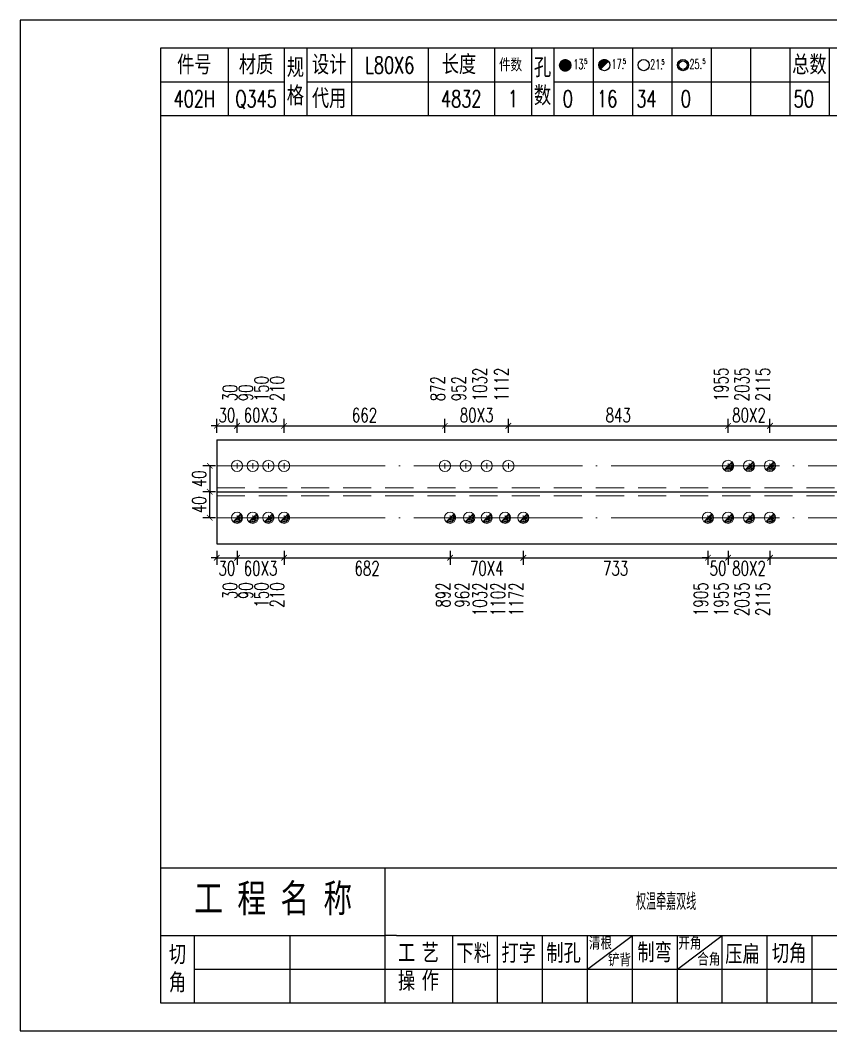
# Model space of a CAD drawing. Header units: millimetres. Extents: x -524 to 9570, y -2481 to 180.
# Drawn here: x 300 to 444.3, y -1800 to -1620 of the extents above; entities that cross this region are included whole.
import ezdxf
from ezdxf.enums import TextEntityAlignment as Align

# ---------------------------------------------------------------- set-up
doc = ezdxf.new("R2010")
doc.units = ezdxf.units.MM
doc.header["$LTSCALE"] = 20
doc.header["$PDMODE"] = 1
doc.linetypes.add('DASHDOT2X', pattern=[1.75, 1.5, -0.125, 0, -0.125])
doc.linetypes.add('HIDDEN', pattern=[0.375, 0.25, -0.125])
for name, color, linetype, lineweight in [('1', 7, 'Continuous', 25), ('11', 1, 'Continuous', 13), ('2', 1, 'HIDDEN', 13), ('5', 7, 'Continuous', 13), ('7', 3, 'DASHDOT2X', 13)]:
    doc.layers.add(name, color=color, linetype=linetype, lineweight=lineweight)
doc.styles.get("Standard").update_dxf_attribs({"font": 'simplex', "width": 0.7, "bigfont": 'gbhzfs.shx'})
doc.styles.add('SYMBOL_TXT', font='txt.shx', dxfattribs={"width": 0.6})
doc.styles.add('TITLE_TXT', font='simplex.shx', dxfattribs={"width": 0.75, "height": 2.5, "bigfont": 'gbhzfs.shx'})
doc.dimstyles.new('dimStyle4', dxfattribs={"dimtxt": 2.5, "dimasz": 1, "dimexe": 1.25, "dimexo": 0, "dimgap": 0.63, "dimtad": 2, "dimzin": 0, "dimdsep": 46, "dimtxsty": 'standard', "dimblk": 'ARCHTICK', "dimblk1": 'ARCHTICK', "dimblk2": 'ARCHTICK', "dimcen": 0.09, "dimadec": 0, "dimazin": 0, "dimtfac": 1, "dimtdec": 1, "dimtix": 1, "dimtmove": 2, "dimatfit": 3, "dimfxl": 0, "dimtolj": 1, "dimtzin": 0, "dimarcsym": 0})
doc.dimstyles.get("Standard").update_dxf_attribs({"dimtxt": 2.5, "dimasz": 1, "dimexe": 1.25, "dimexo": 0, "dimgap": 0.63, "dimtad": 1, "dimzin": 0, "dimdsep": 46, "dimtxsty": 'standard', "dimblk": 'ARCHTICK', "dimblk1": 'ARCHTICK', "dimblk2": 'ARCHTICK', "dimcen": 0.09, "dimadec": 0, "dimazin": 0, "dimtfac": 1, "dimtdec": 1, "dimtix": 1, "dimtmove": 2, "dimatfit": 3, "dimfxl": 0, "dimtolj": 1, "dimtzin": 0, "dimarcsym": 0})
pattern_1 = [(0, (-3, 0), (0, 0.0125), [])]

# ---------------------------------------------------------------- blocks, each defined once
blk = doc.blocks.new('M12_HOLE')
h = blk.add_hatch()
h.set_pattern_fill('LINE', scale=0.1, style=0)
h.set_pattern_definition(pattern_1)
h.paths.add_polyline_path([(-5, 0, 1), (-1, 0, 1)])
at = {"color": 7}
blk.add_circle((-3, 0), 2, dxfattribs=at)
at = {"color": 7, "attachment_point": 1, "style": 'SYMBOL_TXT'}
for s, insert, char_height, width in [('13\\f??|b0|i0|c0|p54;.', (-0.1170648347537053, 2.110404609075999), 3.5, 5.707453662650948), ('5', (3.739322910876695, 2.264550918150206), 1.8, 2.930899999712656)]:
    blk.add_mtext(s, dxfattribs=dict(at, insert=insert, char_height=char_height, width=width))
blk = doc.blocks.new('M16_HOLE')
h = blk.add_hatch()
h.set_pattern_fill('LINE', scale=0.1, style=0)
h.set_pattern_definition(pattern_1)
h.paths.add_polyline_path([(-1.585786437626905, 1.414213562373095, 0.668178637919299), (-5, 0, 0.198912367379658), (-4.414213562373095, -1.414213562373095)])
at = {"color": 7}
blk.add_circle((-3, 0), 2, dxfattribs=at)
at = {"color": 7, "attachment_point": 1, "style": 'SYMBOL_TXT'}
for s, insert, char_height, width in [('17.', (-0.443935574240129, 2.13042063441452), 3.5, 6.3164), ('5', (3.564570640825252, 2.25180437378188), 1.8, 1.822)]:
    blk.add_mtext(s, dxfattribs=dict(at, insert=insert, char_height=char_height, width=width))
blk = doc.blocks.new('M20_HOLE')
at = {"color": 7}
blk.add_circle((-3, 0), 2, dxfattribs=at)
at = {"color": 7, "attachment_point": 1, "style": 'SYMBOL_TXT'}
for s, insert, char_height, width in [('21.', (-0.6868754558352066, 2.009036737063269), 3.5, 6.0735), ('5', (3.321630759230175, 2.009036737063269), 1.8, 1.4576)]:
    blk.add_mtext(s, dxfattribs=dict(at, insert=insert, char_height=char_height, width=width))
blk = doc.blocks.new('M24_HOLE')
at = {"color": 7}
for radius in [2, 1.5]:
    blk.add_circle((-3, 0), radius, dxfattribs=at)
at = {"color": 7, "attachment_point": 1, "style": 'SYMBOL_TXT'}
for s, insert, char_height, width in [('25.', (-0.6868754558352066, 2.13042063441452), 3.5, 2.4294), ('5', (3.928980201610216, 2.25180437378188), 1.8, 1.9435)]:
    blk.add_mtext(s, dxfattribs=dict(at, insert=insert, char_height=char_height, width=width))
blk = doc.blocks.new('A$C1E394B87')
for p, q in [((270, 180), (0, 180)), ((0, 180), (0, 0)), ((0, 0), (270, 0))]:
    blk.add_line(p, q)
blk = doc.blocks.new('JgCard')
for p, q in [((265, 175), (25, 175)), ((25, 175), (25, 5)), ((37, 175), (37, 163)), ((47, 175), (47, 163)), ((51, 175), (51, 163)), ((59, 175), (59, 163)), ((72.61005959575064, 175), (72.61005959575061, 163)), ((84.43573710762382, 175), (84.43573710762382, 163)), ((91, 175), (91, 163)), ((95, 175), (95, 163)), ((102, 175), (102, 163)), ((109, 175), (109, 163)), ((116, 175), (116, 163)), ((123, 175), (123, 163)), ((130, 175), (130, 163)), ((137, 175), (137, 163)), ((144, 175), (144, 163)), ((25, 169), (47, 169)), ((51, 168.9999999999999), (91, 168.9999999999999)), ((95, 168.9999999999999), (144, 168.9999999999999)), ((25, 163), (265, 163)), ((25, 29), (265, 29)), ((65, 17), (65, 29)), ((25, 17), (65, 17)), ((31, 5), (31, 17)), ((48, 17), (48, 5)), ((65, 5), (65, 17)), ((67, 17), (65, 17)), ((67, 17), (165, 17)), ((77, 5), (77, 17)), ((85, 5), (85, 17)), ((93, 5), (93, 17)), ((101, 5), (101, 17)), ((101, 11), (109, 17)), ((109, 5), (109, 17)), ((117, 5), (117, 17)), ((117, 11), (125, 17)), ((125, 5), (125, 17)), ((133, 5), (133, 17)), ((141, 5), (141, 17)), ((31, 11), (65, 11)), ((65, 11), (165, 11)), ((25, 5), (265, 5))]:
    blk.add_line(p, q)
blk.add_lwpolyline([(96.0334779468642, 171.9855941999696, -1), (98.0334779468642, 171.9855941999696, -1)], format="xyb", close=True)
blk.add_point((65.8050297978753, 166))
blk.add_blockref('A$C1E394B87', (0, 0))
at = {"xscale": 0.5, "yscale": 0.5, "zscale": 0.5}
for name, p in [('M12_HOLE', (98.5334779468642, 171.9855941999696)), ('M16_HOLE', (105.5, 171.9999999999999)), ('M20_HOLE', (112.5, 171.9999999999999)), ('M24_HOLE', (119.5, 171.9999999999999))]:
    blk.add_blockref(name, p, dxfattribs=at)
at = {"attachment_point": 5, "style": 'TITLE_TXT'}
for s, insert, char_height, width in [('{\\fSimHei|b0|i0|c134|p2;件号}', (31, 172), 3, 15), ('{\\fSimHei|b0|i0|c134|p2;材质}', (42, 172), 3, 8), ('{\\fSimHei|b0|i0|c134|p2;规格}', (49, 169), 3, 4), ('{\\fSimHei|b0|i0|c134|p2;设计}', (55, 171.9999999999999), 3, 8.000000000000014), ('{\\fSimHei|b0|i0|c134|p2;长度}', (78.11684221050325, 172.0531705390044), 3, 8), ('{\\fSimHei|b0|i0|c134|p2;件数}', (87.3041250533895, 171.9999999999999), 2, 8.8244), ('{\\fSimHei|b0|i0|c134|p2;孔数}', (93, 169), 3, 4), ('{\\fSimHei|b0|i0|c134|p2;总数}', (140.5, 171.9999999999999), 3, 7), ('{\\fSimHei|b0|i0|c134|p2;代用}', (55, 166), 3, 8), ('{\\fSimHei|b0|i0|c134|p2;工 程 名 称}', (45.04268864723963, 23.33842704880232), 5, 47.33333333333334), ('{\\fSimHei|b0|i0|c134|p2;清根}', (103.3080888185272, 15.56254542211099), 2, 8), ('{\\fSimHei|b0|i0|c134|p2;开角}', (119.2123351337376, 15.54156681030855), 2, 8.000000000000057), ('{\\fSimHei|b0|i0|c134|p2;切\\P角}', (28, 11), 3, 6.000000000000004), ('{\\fSimHei|b0|i0|c134|p2;工\\P操}', (68.78408056366106, 11.29930144135182), 3, 6.000000000000004), ('{\\fSimHei|b0|i0|c134|p2;艺\\P作}', (73.01340619218274, 11.29930144135182), 3, 6.000000000000004), ('{\\fSimHei|b0|i0|c134|p2;下料}', (80.74376492044746, 13.75191016783555), 3, 8), ('{\\fSimHei|b0|i0|c134|p2;打字}', (88.74376492044746, 13.75191016783555), 3, 8), ('{\\fSimHei|b0|i0|c134|p2;制孔}', (96.74376492044746, 13.75191016783555), 3, 8.000000000000028), ('{\\fSimHei|b0|i0|c134|p2;制弯}', (112.9524832210667, 13.86807755023182), 3, 8.000000000000028), ('{\\fSimHei|b0|i0|c134|p2;压扁}', (128.5896913500159, 13.56672241423536), 3, 8), ('{\\fSimHei|b0|i0|c134|p2;切角}', (136.8970089545677, 13.6938446517654), 3, 8), ('{\\fSimHei|b0|i0|c134|p2;铲背}', (106.6982872637203, 12.58010217278223), 2, 8), ('{\\fSimHei|b0|i0|c134|p2;合角}', (122.601153766583, 12.67610618408509), 2, 8)]:
    blk.add_mtext(s, dxfattribs=dict(at, insert=insert, char_height=char_height, width=width))
blk = doc.blocks.new('M16')
for p, q in [((-0.7071067811865476, -0.7071067811865476), (0.7071067811865475, 0.7071067811865475)), ((-0.4, 4.898425415289509e-17), (0.4, 0)), ((2.449212707644755e-17, 0.4), (0, -0.4))]:
    blk.add_line(p, q)
blk.add_circle((0, 0), 1)
for centre, radius, end in [((0, 0), 0.8, 45.00000000000001), ((0, 0), 0.6, 45.00000000000001), ((0, 0), 0.4, 45.00000000000001), ((-5.551115123125783e-17, -5.551115123125783e-17), 0.2, 45)]:
    blk.add_arc(centre, radius, 225, end)
blk = doc.blocks.new('M20')
for p, q in [((-0.5, 0), (0.5, 0)), ((0, -0.5), (0, 0.5))]:
    blk.add_line(p, q)
blk.add_circle((0, 0), 1)
blk = doc.blocks.new('_ArchTick')
at = {"color": 0, "linetype": 'ByBlock', "const_width": 0.15}
blk.add_lwpolyline([(-0.5, -0.5), (0.5, 0.5)], dxfattribs=at)
blk = doc.blocks.new('*D1022')
at = {"layer": '11', "color": 0, "lineweight": -2}
for p, q in [((335.0000266050774, -1714.500012380202), (335.0000266050774, -1717.000012380202)), ((338.600026605076, -1714.500012380202), (338.600026605076, -1717.000012380202)), ((335.0000266050774, -1715.750012380202), (334.0000266050774, -1715.750012380202)), ((335.0000266050774, -1715.750012380202), (338.600026605076, -1715.750012380202)), ((338.600026605076, -1715.750012380202), (339.600026605076, -1715.750012380202))]:
    blk.add_line(p, q, dxfattribs=at)
at = {"layer": 'Defpoints', "color": 0}
for p in [(335.0000266050774, -1714.500012380202), (338.600026605076, -1714.500012380202), (338.600026605076, -1715.750012380202)]:
    blk.add_point(p, dxfattribs=at)
at = {"layer": '11', "color": 0, "lineweight": -2}
blk.add_blockref('_ArchTick', (335.0000266050774, -1715.750012380202), dxfattribs=at)
at = {"layer": '11', "color": 0, "lineweight": -2, "rotation": 180}
blk.add_blockref('_ArchTick', (338.600026605076, -1715.750012380202), dxfattribs=at)
at = {"layer": '11', "color": 0, "insert": (336.8000266050767, -1717.630012380202), "char_height": 2.5, "attachment_point": 5}
blk.add_mtext('\\A1;30', dxfattribs=at)
blk = doc.blocks.new('*D1023')
at = {"layer": '11', "color": 0, "lineweight": -2}
for p, q in [((338.600026605076, -1714.500012380202), (338.600026605076, -1717.000012380202)), ((346.9816184775409, -1714.500012380202), (346.9816184775409, -1717.000012380202)), ((338.600026605076, -1715.750012380202), (346.9816184775409, -1715.750012380202))]:
    blk.add_line(p, q, dxfattribs=at)
at = {"layer": 'Defpoints', "color": 0}
for p in [(338.600026605076, -1714.500012380202), (346.9816184775409, -1714.500012380202), (346.9816184775409, -1715.750012380202)]:
    blk.add_point(p, dxfattribs=at)
at = {"layer": '11', "color": 0, "lineweight": -2, "rotation": 180}
blk.add_blockref('_ArchTick', (338.600026605076, -1715.750012380202), dxfattribs=at)
at = {"layer": '11', "color": 0, "lineweight": -2}
blk.add_blockref('_ArchTick', (346.9816184775409, -1715.750012380202), dxfattribs=at)
at = {"layer": '11', "color": 0, "insert": (342.7908225413084, -1717.630012380202), "char_height": 2.5, "attachment_point": 5}
blk.add_mtext('\\A1;60X3', dxfattribs=at)
blk = doc.blocks.new('*D1024')
at = {"layer": '11', "color": 0, "lineweight": -2}
for p, q in [((346.9816184775409, -1714.500012380202), (346.9816184775409, -1717.000012380202)), ((376.5354707730548, -1714.500012380202), (376.5354707730548, -1717.000012380202)), ((346.9816184775409, -1715.750012380202), (376.5354707730548, -1715.750012380202))]:
    blk.add_line(p, q, dxfattribs=at)
at = {"layer": 'Defpoints', "color": 0}
for p in [(346.9816184775409, -1714.500012380202), (376.5354707730548, -1714.500012380202), (376.5354707730548, -1715.750012380202)]:
    blk.add_point(p, dxfattribs=at)
at = {"layer": '11', "color": 0, "lineweight": -2, "rotation": 180}
blk.add_blockref('_ArchTick', (346.9816184775409, -1715.750012380202), dxfattribs=at)
at = {"layer": '11', "color": 0, "lineweight": -2}
blk.add_blockref('_ArchTick', (376.5354707730548, -1715.750012380202), dxfattribs=at)
at = {"layer": '11', "color": 0, "insert": (361.7585446252979, -1717.630012380202), "char_height": 2.5, "attachment_point": 5}
blk.add_mtext('\\A1;682', dxfattribs=at)
blk = doc.blocks.new('*D1025')
at = {"layer": '11', "color": 0, "lineweight": -2}
for p, q in [((376.5354707730548, -1714.500012380202), (376.5354707730548, -1717.000012380202)), ((389.5735025746617, -1714.500012380202), (389.5735025746617, -1717.000012380202)), ((376.5354707730548, -1715.750012380202), (389.5735025746617, -1715.750012380202))]:
    blk.add_line(p, q, dxfattribs=at)
at = {"layer": 'Defpoints', "color": 0}
for p in [(376.5354707730548, -1714.500012380202), (389.5735025746617, -1714.500012380202), (389.5735025746617, -1715.750012380202)]:
    blk.add_point(p, dxfattribs=at)
at = {"layer": '11', "color": 0, "lineweight": -2, "rotation": 180}
blk.add_blockref('_ArchTick', (376.5354707730548, -1715.750012380202), dxfattribs=at)
at = {"layer": '11', "color": 0, "lineweight": -2}
blk.add_blockref('_ArchTick', (389.5735025746617, -1715.750012380202), dxfattribs=at)
at = {"layer": '11', "color": 0, "insert": (383.0544866738583, -1717.630012380202), "char_height": 2.5, "attachment_point": 5}
blk.add_mtext('\\A1;70X4', dxfattribs=at)
blk = doc.blocks.new('*D1026')
at = {"layer": '11', "color": 0, "lineweight": -2}
for p, q in [((389.5735025746617, -1714.500012380202), (389.5735025746617, -1717.000012380202)), ((422.4334272198721, -1714.500012380202), (422.4334272198721, -1717.000012380202)), ((389.5735025746617, -1715.750012380202), (422.4334272198721, -1715.750012380202))]:
    blk.add_line(p, q, dxfattribs=at)
at = {"layer": 'Defpoints', "color": 0}
for p in [(389.5735025746617, -1714.500012380202), (422.4334272198721, -1714.500012380202), (422.4334272198721, -1715.750012380202)]:
    blk.add_point(p, dxfattribs=at)
at = {"layer": '11', "color": 0, "lineweight": -2, "rotation": 180}
blk.add_blockref('_ArchTick', (389.5735025746617, -1715.750012380202), dxfattribs=at)
at = {"layer": '11', "color": 0, "lineweight": -2}
blk.add_blockref('_ArchTick', (422.4334272198721, -1715.750012380202), dxfattribs=at)
at = {"layer": '11', "color": 0, "insert": (406.0034648972669, -1717.630012380202), "char_height": 2.5, "attachment_point": 5}
blk.add_mtext('\\A1;733', dxfattribs=at)
blk = doc.blocks.new('*D1027')
at = {"layer": '11', "color": 0, "lineweight": -2}
for p, q in [((422.4334272198721, -1714.500012380202), (422.4334272198721, -1717.000012380202)), ((426.0334272198706, -1714.500012380202), (426.0334272198706, -1717.000012380202)), ((422.4334272198721, -1715.750012380202), (421.4334272198721, -1715.750012380202)), ((422.4334272198721, -1715.750012380202), (426.0334272198706, -1715.750012380202)), ((426.0334272198706, -1715.750012380202), (427.0334272198706, -1715.750012380202))]:
    blk.add_line(p, q, dxfattribs=at)
at = {"layer": 'Defpoints', "color": 0}
for p in [(422.4334272198721, -1714.500012380202), (426.0334272198706, -1714.500012380202), (426.0334272198706, -1715.750012380202)]:
    blk.add_point(p, dxfattribs=at)
at = {"layer": '11', "color": 0, "lineweight": -2}
blk.add_blockref('_ArchTick', (422.4334272198721, -1715.750012380202), dxfattribs=at)
at = {"layer": '11', "color": 0, "lineweight": -2, "rotation": 180}
blk.add_blockref('_ArchTick', (426.0334272198706, -1715.750012380202), dxfattribs=at)
at = {"layer": '11', "color": 0, "insert": (424.2334272198714, -1717.630012380202), "char_height": 2.5, "attachment_point": 5}
blk.add_mtext('\\A1;50', dxfattribs=at)
blk = doc.blocks.new('*D1028')
at = {"layer": '11', "color": 0, "lineweight": -2}
for p, q in [((426.0334272198706, -1714.500012380202), (426.0334272198706, -1717.000012380202)), ((433.4837311065021, -1714.500012380202), (433.4837311065021, -1717.000012380202)), ((426.0334272198706, -1715.750012380202), (433.4837311065021, -1715.750012380202))]:
    blk.add_line(p, q, dxfattribs=at)
at = {"layer": 'Defpoints', "color": 0}
for p in [(426.0334272198706, -1714.500012380202), (433.4837311065021, -1714.500012380202), (433.4837311065021, -1715.750012380202)]:
    blk.add_point(p, dxfattribs=at)
at = {"layer": '11', "color": 0, "lineweight": -2, "rotation": 180}
blk.add_blockref('_ArchTick', (426.0334272198706, -1715.750012380202), dxfattribs=at)
at = {"layer": '11', "color": 0, "lineweight": -2}
blk.add_blockref('_ArchTick', (433.4837311065021, -1715.750012380202), dxfattribs=at)
at = {"layer": '11', "color": 0, "insert": (429.7585791631864, -1717.630012380202), "char_height": 2.5, "attachment_point": 5}
blk.add_mtext('\\A1;80X2', dxfattribs=at)
blk = doc.blocks.new('*D1029')
at = {"layer": '11', "color": 0, "lineweight": -2}
for p, q in [((433.4837311065021, -1714.500012380202), (433.4837311065021, -1717.000012380202)), ((469.3161072532239, -1714.500012380202), (469.3161072532239, -1717.000012380202)), ((433.4837311065021, -1715.750012380202), (469.3161072532239, -1715.750012380202))]:
    blk.add_line(p, q, dxfattribs=at)
at = {"layer": 'Defpoints', "color": 0}
for p in [(433.4837311065021, -1714.500012380202), (469.3161072532239, -1714.500012380202), (469.3161072532239, -1715.750012380202)]:
    blk.add_point(p, dxfattribs=at)
at = {"layer": '11', "color": 0, "lineweight": -2, "rotation": 180}
blk.add_blockref('_ArchTick', (433.4837311065021, -1715.750012380202), dxfattribs=at)
at = {"layer": '11', "color": 0, "lineweight": -2}
blk.add_blockref('_ArchTick', (469.3161072532239, -1715.750012380202), dxfattribs=at)
at = {"layer": '11', "color": 0, "insert": (451.399919179863, -1717.630012380202), "char_height": 2.5, "attachment_point": 5}
blk.add_mtext('\\A1;802', dxfattribs=at)
blk = doc.blocks.new('*D1040')
at = {"layer": '11', "color": 0, "lineweight": -2}
for p, q in [((335.0000266050774, -1693.500012380202), (335.0000266050774, -1691.000012380202)), ((338.600026605076, -1693.500012380202), (338.600026605076, -1691.000012380202)), ((335.0000266050774, -1692.250012380202), (334.0000266050774, -1692.250012380202)), ((335.0000266050774, -1692.250012380202), (338.600026605076, -1692.250012380202)), ((338.600026605076, -1692.250012380202), (339.600026605076, -1692.250012380202))]:
    blk.add_line(p, q, dxfattribs=at)
at = {"layer": 'Defpoints', "color": 0}
for p in [(335.0000266050774, -1693.500012380202), (338.600026605076, -1692.250012380202), (338.600026605076, -1693.500012380202)]:
    blk.add_point(p, dxfattribs=at)
at = {"layer": '11', "color": 0, "lineweight": -2}
blk.add_blockref('_ArchTick', (335.0000266050774, -1692.250012380202), dxfattribs=at)
at = {"layer": '11', "color": 0, "lineweight": -2, "rotation": 180}
blk.add_blockref('_ArchTick', (338.600026605076, -1692.250012380202), dxfattribs=at)
at = {"layer": '11', "color": 0, "insert": (336.8000266050767, -1690.370012380202), "char_height": 2.5, "attachment_point": 5}
blk.add_mtext('\\A1;30', dxfattribs=at)
blk = doc.blocks.new('*D1058')
at = {"layer": '1', "color": 0, "lineweight": -2}
for p, q in [((334.7500266050774, -1699.375012380202), (332.5000266050774, -1699.375012380202)), ((333.7500266050774, -1699.375012380202), (333.7500266050774, -1704.000012380202)), ((334.7500266050774, -1704.000012380202), (332.5000266050774, -1704.000012380202))]:
    blk.add_line(p, q, dxfattribs=at)
at = {"layer": 'Defpoints', "color": 0}
for p in [(334.7500266050774, -1699.375012380202), (333.7500266050774, -1704.000012380202), (334.7500266050774, -1704.000012380202)]:
    blk.add_point(p, dxfattribs=at)
at = {"layer": '1', "color": 0, "lineweight": -2}
for p, rotation in [((333.7500266050774, -1699.375012380202), 90), ((333.7500266050774, -1704.000012380202), 270)]:
    blk.add_blockref('_ArchTick', p, dxfattribs=dict(at, rotation=rotation))
at = {"layer": '1', "color": 0, "insert": (331.8700266050777, -1701.687512380202), "char_height": 2.5, "attachment_point": 5, "rotation": 90}
blk.add_mtext('\\A1;40', dxfattribs=at)

msp = doc.modelspace()

# ---------------------------------------------------------------- linework, layer by layer
at = {"layer": '1'}
for p, q in [((335.0000266050774, -1694.750012380202), (335.0000266050774, -1713.250012380202)), ((335.0000266050774, -1694.750012380202), (560.0000266050774, -1694.750012380202)), ((335.0000266050774, -1704.000012380202), (560.0000266050774, -1704.000012380202)), ((335.0000266050774, -1713.250012380202), (560.0000266050774, -1713.250012380202))]:
    msp.add_line(p, q, dxfattribs=at)
at = {"layer": '2'}
for p, q in [((335.0000266050774, -1703.306262380202), (560.0000266050774, -1703.306262380202)), ((335.0000266050774, -1704.693762380202), (560.0000266050774, -1704.693762380202))]:
    msp.add_line(p, q, dxfattribs=at)
at = {"layer": '7'}
for p, q in [((335.0000266050774, -1699.375012380202), (561.5000266050774, -1699.375012380202)), ((335.0000266050774, -1708.625012380202), (560.9000266050789, -1708.625012380202))]:
    msp.add_line(p, q, dxfattribs=at)

# ---------------------------------------------------------------- block references
at = {"layer": '1'}
msp.add_blockref('JgCard', (300.0000266050774, -1800.000012380202), dxfattribs=at)
at = {"layer": '5'}
for name, p in [('M20', (338.600026605076, -1699.375012380202)), ('M20', (341.3938905625655, -1699.375012380202)), ('M20', (344.1877545200514, -1699.375012380202)), ('M20', (346.9816184775409, -1699.375012380202)), ('M20', (375.604182787225, -1699.375012380202)), ('M20', (379.3293347305407, -1699.375012380202)), ('M20', (383.0544866738601, -1699.375012380202)), ('M20', (386.9139946242612, -1699.375012380202)), ('M16', (426.0334272198706, -1699.375012380202)), ('M16', (429.7585791631864, -1699.375012380202)), ('M16', (433.4837311065021, -1699.375012380202)), ('M16', (338.600026605076, -1708.625012380202)), ('M16', (341.3938905625655, -1708.625012380202)), ('M16', (344.1877545200514, -1708.625012380202)), ('M16', (346.9816184775409, -1708.625012380202)), ('M16', (376.5354707730548, -1708.625012380202)), ('M16', (379.9293347305429, -1708.625012380202)), ('M16', (383.0544866738601, -1708.625012380202)), ('M16', (386.3139946242591, -1708.625012380202)), ('M16', (389.5735025746617, -1708.625012380202)), ('M16', (422.4334272198721, -1708.625012380202)), ('M16', (426.0334272198706, -1708.625012380202)), ('M16', (429.7585791631864, -1708.625012380202)), ('M16', (433.4837311065021, -1708.625012380202))]:
    msp.add_blockref(name, p, dxfattribs=at)

# ---------------------------------------------------------------- texts
at = {"layer": '1', "width": 0.7}
for s, p in [('L80X6', (365.8050564029545, -1628.000012380202)), ('402H', (331.0000266050774, -1634.000012380202)), ('Q345', (342.0000266050774, -1634.000012380202)), ('4832', (378.5229249567637, -1634.000012380202)), ('1', (387.7178951588903, -1634.000012380202)), ('0', (397.5000266050774, -1634.000012380202)), ('16', (404.5000266050774, -1634.000012380202)), ('34', (411.5000266050774, -1634.000012380202)), ('0', (418.5000266050774, -1634.000012380202)), ('50', (439.5000266050774, -1634.000012380202)), ('权温牵嘉双线', (415.0000266050774, -1777.000012380202))]:
    msp.add_text(s, height=3, dxfattribs=at).set_placement(p, align=Align.MIDDLE_CENTER)
for s, p in [('1032', (383.0544866738601, -1687.875012380202)), ('1112', (386.9139946242612, -1687.875012380202)), ('1955', (426.0334272198706, -1687.875012380202)), ('2035', (429.7585791631864, -1687.875012380202)), ('2115', (433.4837311065021, -1687.875012380202)), ('150', (344.1877545200514, -1687.875012380202)), ('210', (346.9816184775409, -1687.875012380202)), ('872', (375.604182787225, -1687.875012380202)), ('952', (379.3293347305407, -1687.875012380202)), ('30', (338.600026605076, -1687.875012380202)), ('90', (341.3938905625655, -1687.875012380202))]:
    msp.add_text(s, height=2.5, rotation=90, dxfattribs=at).set_placement(p)
for s, p in [('30', (338.600026605076, -1720.125012380202)), ('90', (341.3938905625655, -1720.125012380202)), ('150', (344.1877545200514, -1720.125012380202)), ('210', (346.9816184775409, -1720.125012380202)), ('892', (376.5354707730548, -1720.125012380202)), ('962', (379.9293347305429, -1720.125012380202)), ('1032', (383.0544866738601, -1720.125012380202)), ('1102', (386.3139946242591, -1720.125012380202)), ('1172', (389.5735025746617, -1720.125012380202)), ('1905', (422.4334272198721, -1720.125012380202)), ('1955', (426.0334272198706, -1720.125012380202)), ('2035', (429.7585791631864, -1720.125012380202)), ('2115', (433.4837311065021, -1720.125012380202))]:
    msp.add_text(s, height=2.5, rotation=90, dxfattribs=at).set_placement(p, align=Align.RIGHT)

# ---------------------------------------------------------------- dimensions: what is measured, and where the dimension line sits
at = {"layer": '1'}
dim = msp.add_linear_dim(base=(333.7500266050774, -1704.000012380202), p1=(334.7500266050774, -1699.375012380202), p2=(334.7500266050774, -1704.000012380202), angle=90, text='40', dimstyle='standard', override={"dimtxt": 2.5}, dxfattribs=at)
dim.commit()
dim.dimension.update_dxf_attribs({"geometry": '*D1058', "text_midpoint": (331.8700266050777, -1701.687512380202)})
msp.add_linear_dim(base=(333.7500266050774, -1704.000012380202), p1=(334.7500266050774, -1708.625012380202), p2=(334.7500266050774, -1704.000012380202), angle=90, text='40', dimstyle='standard', override={"dimtxt": 2.5}, dxfattribs=at).render()
at = {"layer": '11'}
for base, p1, p2, text, dimstyle, picture, middle in [((338.600026605076, -1692.250012380202), (335.0000266050774, -1693.500012380202), (338.600026605076, -1693.500012380202), '30', 'standard', '*D1040', (336.8000266050767, -1690.370012380202)), ((338.600026605076, -1715.750012380202), (335.0000266050774, -1714.500012380202), (338.600026605076, -1714.500012380202), '30', 'dimStyle4', '*D1022', (336.8000266050767, -1717.630012380202)), ((346.9816184775409, -1715.750012380202), (338.600026605076, -1714.500012380202), (346.9816184775409, -1714.500012380202), '60X3', 'dimStyle4', '*D1023', (342.7908225413084, -1717.630012380202)), ((376.5354707730548, -1715.750012380202), (346.9816184775409, -1714.500012380202), (376.5354707730548, -1714.500012380202), '682', 'dimStyle4', '*D1024', (361.7585446252979, -1717.630012380202)), ((389.5735025746617, -1715.750012380202), (376.5354707730548, -1714.500012380202), (389.5735025746617, -1714.500012380202), '70X4', 'dimStyle4', '*D1025', (383.0544866738583, -1717.630012380202)), ((422.4334272198721, -1715.750012380202), (389.5735025746617, -1714.500012380202), (422.4334272198721, -1714.500012380202), '733', 'dimStyle4', '*D1026', (406.0034648972669, -1717.630012380202)), ((426.0334272198706, -1715.750012380202), (422.4334272198721, -1714.500012380202), (426.0334272198706, -1714.500012380202), '50', 'dimStyle4', '*D1027', (424.2334272198714, -1717.630012380202)), ((433.4837311065021, -1715.750012380202), (426.0334272198706, -1714.500012380202), (433.4837311065021, -1714.500012380202), '80X2', 'dimStyle4', '*D1028', (429.7585791631864, -1717.630012380202)), ((469.3161072532239, -1715.750012380202), (433.4837311065021, -1714.500012380202), (469.3161072532239, -1714.500012380202), '802', 'dimStyle4', '*D1029', (451.399919179863, -1717.630012380202))]:
    dim = msp.add_linear_dim(base=base, p1=p1, p2=p2, text=text, dimstyle=dimstyle, override={"dimtxt": 2.5}, dxfattribs=at)
    dim.commit()
    dim.dimension.update_dxf_attribs({"geometry": picture, "text_midpoint": middle})
for base, p1, p2, text in [((346.9816184775409, -1692.250012380202), (338.600026605076, -1693.500012380202), (346.9816184775409, -1693.500012380202), '60X3'), ((375.604182787225, -1692.250012380202), (346.9816184775409, -1693.500012380202), (375.604182787225, -1693.500012380202), '662'), ((386.9139946242612, -1692.250012380202), (375.604182787225, -1693.500012380202), (386.9139946242612, -1693.500012380202), '80X3'), ((426.0334272198706, -1692.250012380202), (386.9139946242612, -1693.500012380202), (426.0334272198706, -1693.500012380202), '843'), ((433.4837311065021, -1692.250012380202), (426.0334272198706, -1693.500012380202), (433.4837311065021, -1693.500012380202), '80X2'), ((469.3161072532239, -1692.250012380202), (433.4837311065021, -1693.500012380202), (469.3161072532239, -1693.500012380202), '802')]:
    msp.add_linear_dim(base=base, p1=p1, p2=p2, text=text, dimstyle='standard', override={"dimtxt": 2.5}, dxfattribs=at).render()

doc.saveas('drawing.dxf')
